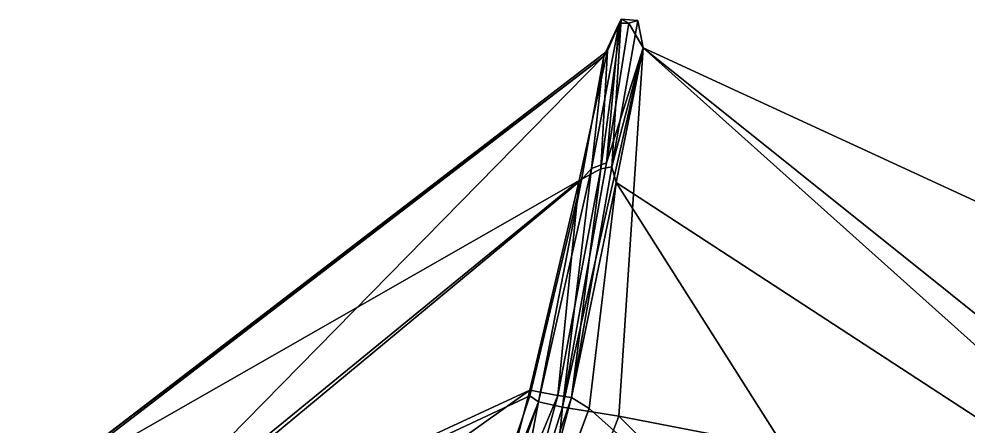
# Model space of a CAD drawing. Extents: x -76 to 76, y -20 to 79.
# Drawn here: x 15.34 to 52.44, y 19.21 to 35.13 of the extents above; entities that cross this region are included whole.
import ezdxf

# ---------------------------------------------------------------- set-up
doc = ezdxf.new("R2010")
doc.units = 0

msp = doc.modelspace()

# ---------------------------------------------------------------- linework, layer by layer
for points in [[(38.783, 34.966, 28.071), (37.696, 29.297, 29.402), (38.288, 29.513, 29.504)], [(37.696, 29.297, 29.402), (38.783, 34.966, 28.071), (38.18, 33.671, 28.048)], [(38.487, 29.361, 27.47), (38.065, 29.284, 27.4), (38.86, 35.126, 27.522)], [(38.86, 35.126, 27.522), (38.065, 29.284, 27.4), (38.318, 33.891, 27.66)], [(38.18, 33.671, 28.048), (38.783, 34.966, 28.071), (38.318, 33.891, 27.66)], [(39.161, 34.959, 28.143), (38.783, 34.966, 28.071), (38.288, 29.513, 29.504)], [(39.161, 34.959, 28.143), (38.288, 29.513, 29.504), (39.718, 34.005, 27.919)], [(38.783, 34.966, 28.071), (38.86, 35.126, 27.522), (38.318, 33.891, 27.66)], [(39.5, 35.073, 27.605), (38.487, 29.361, 27.47), (38.86, 35.126, 27.522)], [(38.487, 29.361, 27.47), (39.5, 35.073, 27.605), (39.718, 34.005, 27.919)], [(38.783, 34.966, 28.071), (39.161, 34.959, 28.143), (38.86, 35.126, 27.522)], [(39.161, 34.959, 28.143), (39.5, 35.073, 27.605), (38.86, 35.126, 27.522)], [(39.5, 35.073, 27.605), (39.161, 34.959, 28.143), (39.718, 34.005, 27.919)], [(38.318, 33.891, 27.66), (37.218, 28.82, 27.892), (15.587, 16.469, 15.619)], [(38.18, 33.671, 28.048), (38.318, 33.891, 27.66), (15.587, 16.469, 15.619)], [(38.288, 29.513, 29.504), (36.57, 19.978, 30.297), (39.718, 34.005, 27.919)], [(36.57, 19.978, 30.297), (38.761, 19.634, 30.018), (39.718, 34.005, 27.919)], [(38.065, 29.284, 27.4), (37.218, 28.82, 27.892), (38.318, 33.891, 27.66)], [(38.663, 28.748, 28.425), (38.487, 29.361, 27.47), (39.718, 34.005, 27.919)], [(38.663, 28.748, 28.425), (39.718, 34.005, 27.919), (64.157, 12.135, 26.687)], [(39.718, 34.005, 27.919), (38.761, 19.634, 30.018), (63.71, 14.808, 27.103)], [(39.718, 34.005, 27.919), (71.317, 19.436, 26.398), (64.157, 12.135, 26.687)], [(71.317, 19.436, 26.398), (39.718, 34.005, 27.919), (63.71, 14.808, 27.103)], [(15.343, 16.173, 16.211), (38.18, 33.671, 28.048), (15.587, 16.469, 15.619)], [(15.343, 16.173, 16.211), (16.524, 11.629, 18.231), (38.18, 33.671, 28.048)], [(16.524, 11.629, 18.231), (37.302, 28.852, 28.881), (38.18, 33.671, 28.048)], [(37.302, 28.852, 28.881), (37.696, 29.297, 29.402), (38.18, 33.671, 28.048)], [(36.57, 19.978, 30.297), (38.288, 29.513, 29.504), (37.696, 29.297, 29.402)], [(36.914, 20.358, 27.582), (38.487, 29.361, 27.47), (38.663, 28.748, 28.425)], [(38.487, 29.361, 27.47), (36.914, 20.358, 27.582), (38.065, 29.284, 27.4)], [(35.633, 20.194, 29.867), (36.57, 19.978, 30.297), (37.696, 29.297, 29.402)], [(35.633, 20.194, 29.867), (37.696, 29.297, 29.402), (37.302, 28.852, 28.881)], [(36.914, 20.358, 27.582), (36.382, 20.439, 27.27), (38.065, 29.284, 27.4)], [(38.065, 29.284, 27.4), (36.382, 20.439, 27.27), (37.218, 28.82, 27.892)], [(37.218, 28.82, 27.892), (16.631, 12.009, 17.769), (15.587, 16.469, 15.619)], [(16.524, 11.629, 18.231), (35.284, 20.428, 29.246), (37.302, 28.852, 28.881)], [(37.218, 28.82, 27.892), (35.295, 20.646, 28.172), (16.631, 12.009, 17.769)], [(35.284, 20.428, 29.246), (35.633, 20.194, 29.867), (37.302, 28.852, 28.881)], [(36.382, 20.439, 27.27), (35.295, 20.646, 28.172), (37.218, 28.82, 27.892)], [(37.602, 19.936, 29.044), (36.914, 20.358, 27.582), (38.663, 28.748, 28.425)], [(37.602, 19.936, 29.044), (38.663, 28.748, 28.425), (52.988, 6.189, 26.577)], [(38.663, 28.748, 28.425), (64.157, 12.135, 26.687), (52.988, 6.189, 26.577)], [(35.295, 20.646, 28.172), (33.33, 13.098, 28.193), (16.234, 7.076, 19.206)], [(35.295, 20.646, 28.172), (16.234, 7.076, 19.206), (16.631, 12.009, 17.769)], [(16.524, 11.629, 18.231), (32.778, 12.931, 28.678), (35.284, 20.428, 29.246)], [(35.633, 20.194, 29.867), (35.284, 20.428, 29.246), (32.778, 12.931, 28.678)], [(35.295, 20.646, 28.172), (36.382, 20.439, 27.27), (33.33, 13.098, 28.193)], [(36.382, 20.439, 27.27), (34.144, 12.246, 27.61), (33.33, 13.098, 28.193)], [(34.144, 12.246, 27.61), (36.382, 20.439, 27.27), (36.914, 20.358, 27.582)], [(32.939, 12.452, 29.707), (35.633, 20.194, 29.867), (32.778, 12.931, 28.678)], [(32.939, 12.452, 29.707), (34.079, 12.049, 30.251), (35.633, 20.194, 29.867)], [(34.079, 12.049, 30.251), (36.57, 19.978, 30.297), (35.633, 20.194, 29.867)], [(34.612, 11.842, 27.938), (34.144, 12.246, 27.61), (36.914, 20.358, 27.582)], [(34.612, 11.842, 27.938), (36.914, 20.358, 27.582), (37.602, 19.936, 29.044)], [(36.57, 19.978, 30.297), (34.079, 12.049, 30.251), (35.757, 11.846, 29.732)], [(37.602, 19.936, 29.044), (52.988, 6.189, 26.577), (34.431, 11.476, 28.978)], [(34.431, 11.476, 28.978), (34.612, 11.842, 27.938), (37.602, 19.936, 29.044)], [(38.761, 19.634, 30.018), (36.57, 19.978, 30.297), (35.757, 11.846, 29.732)], [(38.761, 19.634, 30.018), (35.757, 11.846, 29.732), (52.216, 6.082, 27.751)], [(63.71, 14.808, 27.103), (38.761, 19.634, 30.018), (52.216, 6.082, 27.751)]]:
    msp.add_3dface(points)

doc.saveas('drawing.dxf')
